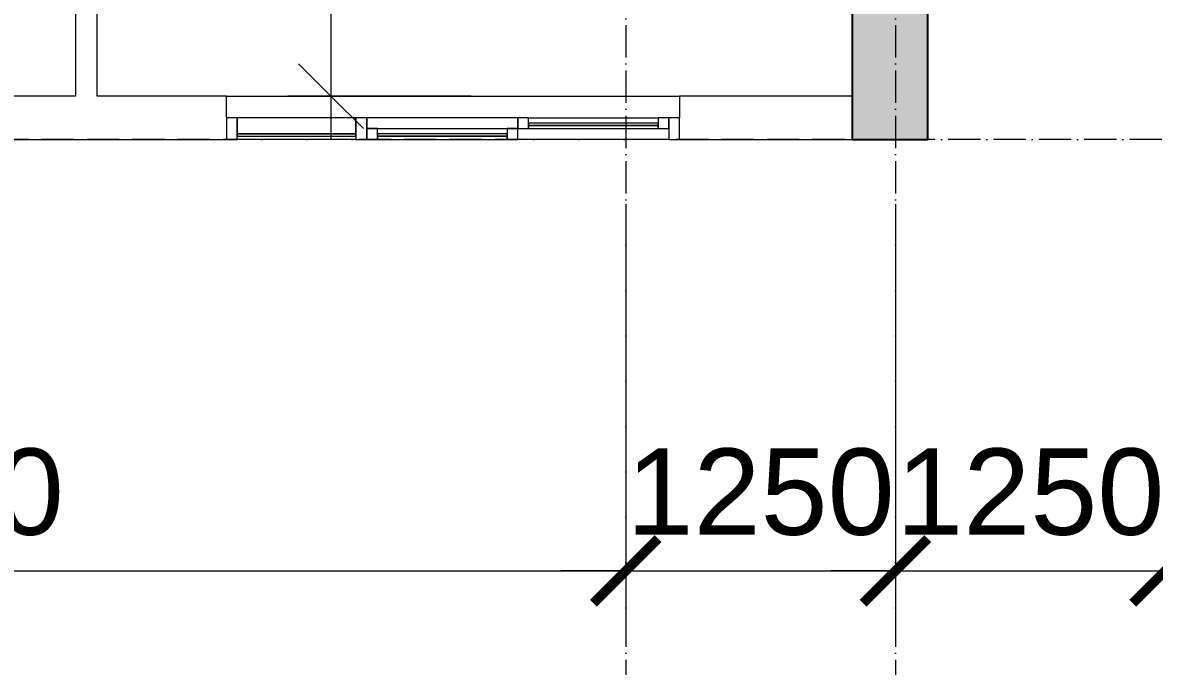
# Model space of a CAD drawing. Header units: millimetres. Extents: x -20144 to 122974, y -38328 to 48263.
# Drawn here: x 5156 to 10401, y -2443 to 541 of the extents above; entities that cross this region are included whole.
import ezdxf

# ---------------------------------------------------------------- set-up
doc = ezdxf.new("R2010")
doc.units = ezdxf.units.MM
doc.linetypes.add('Grid Line', pattern=[4.2, 3, -0.6, 0, -0.6])
for name, color, linetype, lineweight in [('CUA', 31, 'Continuous', 9), ('DIM', 1, 'Continuous', 5), ('DIM-200', 1, 'Continuous', 5), ('NET-CAT', 3, 'Continuous', 15), ('NET-THAY', 2, 'Continuous', 9), ('TRUC', 225, 'Continuous', 5), ('X-COT HAM$0$LC.HA', 8, 'Continuous', 9)]:
    doc.layers.add(name, color=color, linetype=linetype, lineweight=lineweight)
doc.styles.add('Arial_3', font='arial_1.ttf', dxfattribs={"height": 400})
doc.styles.add('TA1', font='arial_1.ttf')
doc.dimstyles.new('D_200_KTx2', dxfattribs={"dimtxt": 400, "dimasz": 300, "dimexe": 300, "dimexo": 300, "dimgap": 160, "dimtad": 1, "dimdec": 0, "dimzin": 9, "dimtxsty": 'TA1', "dimblk": 'ARCHTICK', "dimcen": 1, "dimdle": 300, "dimclrd": 256, "dimclre": 256, "dimclrt": 7, "dimadec": 0, "dimazin": 0, "dimtfac": 1, "dimtdec": 0, "dimtix": 1, "dimtmove": 1, "dimatfit": 3, "dimldrblk": 'ARCHTICK', "dimfxl": 1, "dimtolj": 1, "dimtzin": 0, "dimlwd": -1, "dimlwe": -1, "dimarcsym": 0})
doc.dimstyles.new('Diagonal_-_2mm_Arial', dxfattribs={"dimscale": 304.8, "dimtxt": 408.10376, "dimasz": 0.984252, "dimexe": 0.656168, "dimexo": 4.593176, "dimgap": 0.098425, "dimtad": 1, "dimdec": 0, "dimzin": 0, "dimdsep": 46, "dimtxsty": 'Arial_3', "dimblk1": 'OBLIQUE', "dimblk2": 'OBLIQUE', "dimsah": 1, "dimcen": 0.09, "dimdle": 0.656168, "dimazin": 0, "dimtfac": 1, "dimtdec": 4, "dimtix": 1, "dimtmove": 0, "dimatfit": 3, "dimfxl": 1, "dimtvp": 1, "dimtolj": 1, "dimtzin": 0, "dimlwd": 9, "dimlwe": 9, "dimarcsym": 2})

# ---------------------------------------------------------------- blocks, each defined once
blk = doc.blocks.new('ALC1807-ASCENT PLAZA-KET CAU_rvt-1-MẶT BẰNG TẦNG 5 ĐẾN TẦNG 22')
at = {"layer": 'X-COT HAM$0$LC.HA'}
h = blk.add_hatch(color=256, dxfattribs=at)
h.dxf.hatch_style = 1
h.paths.add_polyline_path([(9350.5, 1999.9), (9000.5, 1999.9), (9000.5, -0.1), (9350.5, -0.1)])
at = {"ltscale": 1000}
blk.add_lwpolyline([(9350.5, 1999.9), (9000.5, 1999.9), (9000.5, -0.1), (9350.5, -0.1)], close=True, dxfattribs=at)
blk = doc.blocks.new('X-PHONG NGU 2 - X-PHONG NGU 2_Recovery_-1759957-MẶT BẰNG TẦNG 5 ĐẾN TẦNG 22')
at = {"layer": 'CUA'}
for p, q in [((-1000, 0), (-1050, 0)), ((-1050, 0), (-1050, -100)), ((-450, 0), (-1000, 0)), ((-1000, 0), (-1000, -75)), ((-1000, -100), (-1000, 0)), ((-450, -75), (-450, 0)), ((-400, 0), (-450, 0)), ((-450, 0), (-450, -100)), ((300, 0), (-400, 0)), ((-400, 0), (-400, -50)), ((-400, -100), (-400, 0)), ((300, -50), (300, 0)), ((350, 0), (300, 0)), ((300, 0), (300, -50)), ((350, -50), (350, 0)), ((350, 0), (950, 0)), ((1000, 0), (950, 0)), ((950, 0), (950, -50)), ((1050, 0), (1000, 0)), ((1000, 0), (1000, -100)), ((1000, -50), (1000, 0)), ((1050, -100), (1050, 0)), ((-400, -50), (300, -50)), ((-350, -50), (-400, -50)), ((-400, -50), (-400, -100)), ((-350, -100), (-350, -50)), ((300, -50), (250, -50)), ((250, -50), (250, -100)), ((300, -50), (350, -50)), ((300, -100), (300, -50)), ((950, -25), (350, -25)), ((350, -25), (350, -35)), ((350, -35), (950, -35)), ((950, -35), (350, -35)), ((350, -35), (350, -50)), ((350, -50), (950, -50)), ((950, -35), (950, -25)), ((950, -50), (950, -35)), ((950, -50), (1000, -50)), ((-1050, -100), (-1000, -100)), ((-450, -75), (-1000, -75)), ((-1000, -75), (-1000, -85)), ((-1000, -75), (-450, -75)), ((-1000, -85), (-450, -85)), ((-450, -100), (-1000, -100)), ((-450, -85), (-450, -75)), ((-450, -100), (-400, -100)), ((-400, -100), (-350, -100)), ((250, -75), (-350, -75)), ((-350, -75), (-350, -85)), ((-350, -85), (250, -85)), ((250, -85), (-350, -85)), ((-350, -85), (-350, -100)), ((-350, -100), (250, -100)), ((250, -85), (250, -75)), ((250, -100), (250, -85)), ((250, -100), (300, -100)), ((1000, -100), (300, -100)), ((1000, -100), (1050, -100))]:
    blk.add_line(p, q, dxfattribs=at)
blk = doc.blocks.new('DIMBLOCK35-MẶT BẰNG TẦNG 5 ĐẾN TẦNG 22')
at = {"layer": 'DIM-200', "lineweight": 9, "transparency": 16777216}
for p, q in [((6584.6, 3799.9), (6584.6, -0.1)), ((6584.6, 3599.9), (6434.6, 3749.9)), ((7308, 3599.9), (6384.6, 3599.9)), ((6584.6, 3599.9), (6734.6, 3449.9)), ((6584.6, 3599.9), (7308, 3599.9)), ((6584.6, 199.9), (6434.6, 349.9)), ((7234.9, 199.9), (6384.6, 199.9)), ((6584.6, 199.9), (6734.6, 49.9)), ((6584.6, 199.9), (7234.9, 199.9))]:
    blk.add_line(p, q, dxfattribs=at)
at = {"layer": 'DIM-200', "color": 0, "lineweight": 9, "transparency": 16777216, "insert": (6035.4, 1284.6), "char_height": 400, "width": 1476.708, "attachment_point": 1, "rotation": 90, "line_spacing_factor": 0.941778, "style": 'Arial_3'}
blk.add_mtext('3400', dxfattribs=at)
blk = doc.blocks.new('_Oblique')
at = {"color": 0, "linetype": 'ByBlock', "lineweight": -2}
blk.add_line((-0.5, -0.5), (0.5, 0.5), dxfattribs=at)
blk = doc.blocks.new('_ArchTick')
at = {"color": 0, "const_width": 0.15}
blk.add_lwpolyline([(-0.5, -0.5), (0.5, 0.5)], dxfattribs=at)
blk = doc.blocks.new('*D641')
at = {"layer": 'Defpoints', "color": 0, "transparency": 16777216}
for p in [(1500.5, -0.1), (7950.5, -0.1), (7950.5, -2000.1)]:
    blk.add_point(p, dxfattribs=at)
at = {"layer": 'DIM', "transparency": 16777216}
for p, q in [((1500.5, -300.1), (1500.5, -2300.1)), ((7950.5, -300.1), (7950.5, -2300.1)), ((1200.5, -2000.1), (8250.5, -2000.1))]:
    blk.add_line(p, q, dxfattribs=at)
at = {"layer": 'DIM', "transparency": 16777216, "xscale": 300, "yscale": 300, "zscale": 300, "rotation": 180}
blk.add_blockref('_ArchTick', (1500.5, -2000.1), dxfattribs=at)
at = {"layer": 'DIM', "transparency": 16777216, "xscale": 300, "yscale": 300, "zscale": 300}
blk.add_blockref('_ArchTick', (7950.5, -2000.1), dxfattribs=at)
at = {"layer": 'DIM', "color": 7, "transparency": 16777216, "insert": (4725.5, -1635.8), "char_height": 400, "attachment_point": 5, "style": 'TA1'}
blk.add_mtext('\\A1;6450', dxfattribs=at)
blk = doc.blocks.new('*D642')
at = {"layer": 'Defpoints', "color": 0, "transparency": 16777216}
for p in [(7950.5, -0.1), (9200.5, -0.1), (9200.5, -2000.1)]:
    blk.add_point(p, dxfattribs=at)
at = {"layer": 'DIM', "transparency": 16777216}
for p, q in [((7950.5, -300.1), (7950.5, -2300.1)), ((9200.5, -300.1), (9200.5, -2300.1)), ((7950.5, -2000.1), (7650.5, -2000.1)), ((7950.5, -2000.1), (9200.5, -2000.1)), ((9200.5, -2000.1), (9500.5, -2000.1))]:
    blk.add_line(p, q, dxfattribs=at)
at = {"layer": 'DIM', "transparency": 16777216, "xscale": 300, "yscale": 300, "zscale": 300}
blk.add_blockref('_ArchTick', (7950.5, -2000.1), dxfattribs=at)
at = {"layer": 'DIM', "transparency": 16777216, "xscale": 300, "yscale": 300, "zscale": 300, "rotation": 180}
blk.add_blockref('_ArchTick', (9200.5, -2000.1), dxfattribs=at)
at = {"layer": 'DIM', "color": 7, "transparency": 16777216, "insert": (8575.5, -1635.8), "char_height": 400, "attachment_point": 5, "style": 'TA1'}
blk.add_mtext('\\A1;1250', dxfattribs=at)
blk = doc.blocks.new('*D643')
at = {"layer": 'Defpoints', "color": 0, "transparency": 16777216}
for p in [(9200.5, -0.1), (10450.5, -0.1), (10450.5, -2000.1)]:
    blk.add_point(p, dxfattribs=at)
at = {"layer": 'DIM', "transparency": 16777216}
for p, q in [((9200.5, -300.1), (9200.5, -2300.1)), ((10450.5, -300.1), (10450.5, -2300.1)), ((9200.5, -2000.1), (8900.5, -2000.1)), ((9200.5, -2000.1), (10450.5, -2000.1)), ((10450.5, -2000.1), (10750.5, -2000.1))]:
    blk.add_line(p, q, dxfattribs=at)
at = {"layer": 'DIM', "transparency": 16777216, "xscale": 300, "yscale": 300, "zscale": 300}
blk.add_blockref('_ArchTick', (9200.5, -2000.1), dxfattribs=at)
at = {"layer": 'DIM', "transparency": 16777216, "xscale": 300, "yscale": 300, "zscale": 300, "rotation": 180}
blk.add_blockref('_ArchTick', (10450.5, -2000.1), dxfattribs=at)
at = {"layer": 'DIM', "color": 7, "transparency": 16777216, "insert": (9825.5, -1635.8), "char_height": 400, "attachment_point": 5, "style": 'TA1'}
blk.add_mtext('\\A1;1250', dxfattribs=at)
blk = doc.blocks.new('*D644')
at = {"layer": 'Defpoints', "color": 0, "transparency": 16777216}
for p in [(10450.5, -0.1), (17000.5, -0.1), (17000.5, -2000.1)]:
    blk.add_point(p, dxfattribs=at)
at = {"layer": 'DIM', "transparency": 16777216}
for p, q in [((10450.5, -300.1), (10450.5, -2300.1)), ((17000.5, -300.1), (17000.5, -2300.1)), ((10150.5, -2000.1), (17300.5, -2000.1))]:
    blk.add_line(p, q, dxfattribs=at)
at = {"layer": 'DIM', "transparency": 16777216, "xscale": 300, "yscale": 300, "zscale": 300, "rotation": 180}
blk.add_blockref('_ArchTick', (10450.5, -2000.1), dxfattribs=at)
at = {"layer": 'DIM', "transparency": 16777216, "xscale": 300, "yscale": 300, "zscale": 300}
blk.add_blockref('_ArchTick', (17000.5, -2000.1), dxfattribs=at)
at = {"layer": 'DIM', "color": 7, "transparency": 16777216, "insert": (13725.5, -1635.8), "char_height": 400, "attachment_point": 5, "style": 'TA1'}
blk.add_mtext('\\A1;6550', dxfattribs=at)

msp = doc.modelspace()

# ---------------------------------------------------------------- linework, layer by layer
at = {"layer": 'NET-CAT'}
for p, q in [((5500.5, 199.9), (5500.5, 3749.9)), ((5400.5, 3149.9), (5400.5, 199.9)), ((5400.5, 199.9), (4999.2, 199.9)), ((6100.5, 199.9), (5500.5, 199.9)), ((6100.5, 99.9), (6100.5, 199.9)), ((9000.5, 199.9), (8200.5, 199.9)), ((8200.5, 199.9), (8200.5, 99.9)), ((4999.2, -0.1), (6100.5, -0.1)), ((8200.5, -0.1), (9000.5, -0.1))]:
    msp.add_line(p, q, dxfattribs=at)
at = {"layer": 'NET-THAY'}
msp.add_line((6100.5, 199.9), (8200.5, 199.9), dxfattribs=at)
at = {"layer": 'TRUC', "linetype": 'Grid Line', "ltscale": 50}
for p, q in [((7950.5, 43599.9), (7950.5, -4500.1)), ((9200.5, 43599.9), (9200.5, -7167.6)), ((43000.5, -0.1), (-12092.4, -0.1))]:
    msp.add_line(p, q, dxfattribs=at)

# ---------------------------------------------------------------- block references
at = {"lineweight": 5}
msp.add_blockref('ALC1807-ASCENT PLAZA-KET CAU_rvt-1-MẶT BẰNG TẦNG 5 ĐẾN TẦNG 22', (0, 0), dxfattribs=at)
at = {"layer": 'CUA'}
msp.add_blockref('X-PHONG NGU 2 - X-PHONG NGU 2_Recovery_-1759957-MẶT BẰNG TẦNG 5 ĐẾN TẦNG 22', (7150.5, 99.9), dxfattribs=at)

# ---------------------------------------------------------------- dimensions: what is measured, and where the dimension line sits
at = {"layer": 'DIM', "lineweight": 9}
dim = msp.add_linear_dim(base=(6584.6, 199.9), p1=(8708, 3599.9), p2=(8634.9, 199.9), angle=90, dimstyle='Diagonal_-_2mm_Arial', override={"dimpost": '<>', "dimfxl": 3400.784996}, dxfattribs=at)
dim.commit()
dim.dimension.update_dxf_attribs({"geometry": 'DIMBLOCK35-MẶT BẰNG TẦNG 5 ĐẾN TẦNG 22', "text_midpoint": (6350.3, 1899.9)})
at = {"layer": 'DIM'}
for base, p1, p2, picture, middle in [((7950.5, -2000.1), (1500.5, -0.1), (7950.5, -0.1), '*D641', (4725.5, -1635.8)), ((9200.5, -2000.1), (7950.5, -0.1), (9200.5, -0.1), '*D642', (8575.5, -1635.8)), ((10450.5, -2000.1), (9200.5, -0.1), (10450.5, -0.1), '*D643', (9825.5, -1635.8)), ((17000.5, -2000.1), (10450.5, -0.1), (17000.5, -0.1), '*D644', (13725.5, -1635.8))]:
    dim = msp.add_linear_dim(base=base, p1=p1, p2=p2, dimstyle='D_200_KTx2', dxfattribs=at)
    dim.commit()
    dim.dimension.update_dxf_attribs({"geometry": picture, "text_midpoint": middle})

doc.saveas('drawing.dxf')
